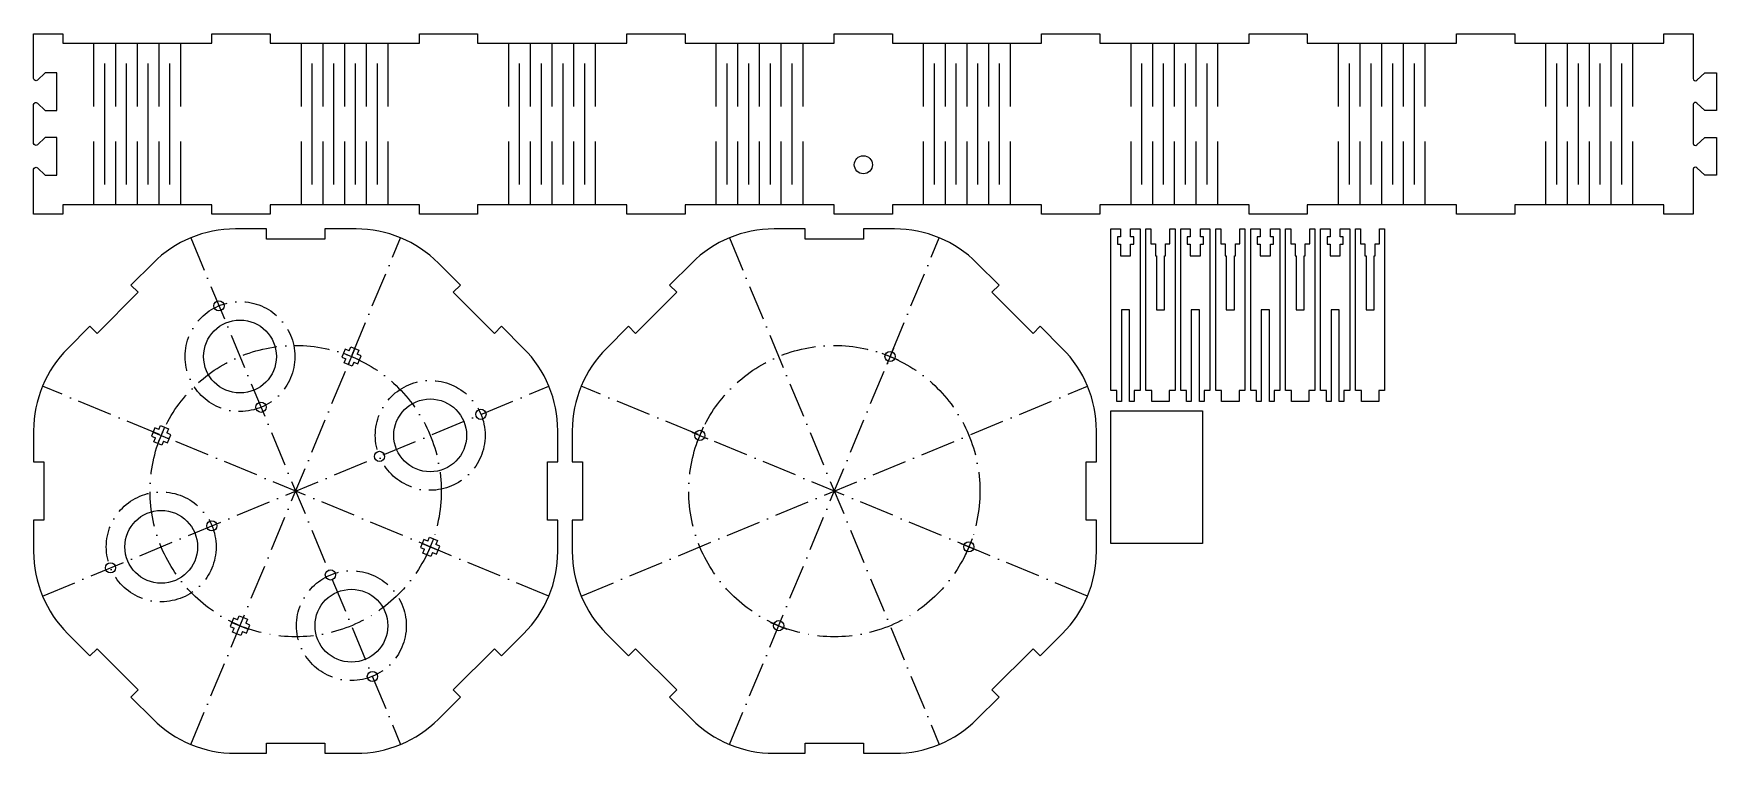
# Model space of a CAD drawing. Header units: millimetres. Extents: x 0 to 578, y 0 to 247.
import ezdxf

# ---------------------------------------------------------------- set-up
doc = ezdxf.new("R2010")
doc.units = ezdxf.units.MM
doc.linetypes.add('ACAD_ISO10W100', pattern=[18, 12, -3, 0, -3])
doc.layers.get('0').update_dxf_attribs({"color": 18, "lineweight": 25, "true_color": 0x000000})
doc.layers.add('Aussparung', color=5, linetype='Continuous', lineweight=13, true_color=0x0000ff)
doc.layers.add('Hilfslinien', color=1, linetype='ACAD_ISO10W100', lineweight=13, true_color=0xff0000)

msp = doc.modelspace()

# ---------------------------------------------------------------- linework, layer by layer
at = {"flags": 128}
for points in [[(81.24, 243.76), (132.48, 243.76), (132.48, 247), (152.48, 247), (152.48, 243.76), (203.72, 243.76), (203.72, 247), (223.72, 247), (223.72, 243.76), (274.96, 243.76), (274.96, 247), (294.96, 247), (294.96, 243.76), (346.2, 243.76), (346.2, 247), (366.2, 247), (366.2, 243.76), (417.44, 243.76), (417.44, 247), (437.44, 247), (437.44, 243.76), (488.68, 243.76), (488.68, 247), (508.68, 247), (508.68, 243.76), (559.92, 243.76), (559.92, 247), (569.92, 247), (569.92, 231.56, 0.668179), (571.2, 231.07), (573.92, 233.58), (577.92, 233.58), (577.92, 220.63), (573.92, 220.63), (571.2, 223.14, 0.668179), (569.92, 222.65), (569.92, 209.35, 0.668179), (571.2, 208.86), (573.92, 211.37), (577.92, 211.37), (577.92, 198.42), (573.92, 198.42), (571.2, 200.93, 0.668179), (569.92, 200.44), (569.92, 185), (559.92, 185), (559.92, 188.24), (508.68, 188.24), (508.68, 185), (488.68, 185), (488.68, 188.24), (437.44, 188.24), (437.44, 185), (417.44, 185), (417.44, 188.24), (366.2, 188.24), (366.2, 185), (346.2, 185), (346.2, 188.24), (294.96, 188.24), (294.96, 185), (274.96, 185), (274.96, 188.24), (223.72, 188.24), (223.72, 185), (203.72, 185), (203.72, 188.24), (152.48, 188.24), (152.48, 185), (132.48, 185), (132.48, 188.24), (81.24, 188.24), (81.24, 185), (61.24, 185), (61.24, 188.24), (10, 188.24), (10, 185), (0, 185), (0, 200.44, -0.668179), (1.28, 200.93), (4, 198.42), (8, 198.42), (8, 211.37), (4, 211.37), (1.28, 208.86, -0.668179), (0, 209.35), (0, 222.65, -0.668179), (1.28, 223.14), (4, 220.63), (8, 220.63), (8, 233.58), (4, 233.58), (1.28, 231.07, -0.668179), (0, 231.56), (0, 247), (10, 247), (10, 243.76), (61.24, 243.76), (61.24, 247), (81.24, 247)], [(100, 180), (100, 176.5), (80, 176.5), (80, 180), (69.29, 180, 0.198912), (41.01, 168.28), (33.43, 160.71), (35.91, 158.24), (21.76, 144.09), (19.29, 146.57), (11.72, 138.99, 0.198912), (0, 110.71), (0, 100), (3.5, 100), (3.5, 80), (0, 80), (0, 69.29, 0.198912), (11.72, 41.01), (19.29, 33.43), (21.76, 35.91), (35.91, 21.76), (33.43, 19.29), (41.01, 11.72, 0.198912), (69.29, 0), (80, 0), (80, 3.5), (100, 3.5), (100, 0), (110.71, 0, 0.198912), (138.99, 11.72), (146.57, 19.29), (144.09, 21.76), (158.24, 35.91), (160.71, 33.43), (168.28, 41.01, 0.198912), (180, 69.29), (180, 80), (176.5, 80), (176.5, 100), (180, 100), (180, 110.71, 0.198912), (168.28, 138.99), (160.71, 146.57), (158.24, 144.09), (144.09, 158.24), (146.57, 160.71), (138.99, 168.28, 0.198912), (110.71, 180)], [(285, 180), (285, 176.5), (265, 176.5), (265, 180), (254.29, 180, 0.198912), (226.01, 168.28), (218.43, 160.71), (220.91, 158.24), (206.76, 144.09), (204.29, 146.57), (196.72, 138.99, 0.198912), (185, 110.71), (185, 100), (188.5, 100), (188.5, 80), (185, 80), (185, 69.29, 0.198912), (196.72, 41.01), (204.29, 33.43), (206.76, 35.91), (220.91, 21.76), (218.43, 19.29), (226.01, 11.72, 0.198912), (254.29, 0), (265, 0), (265, 3.5), (285, 3.5), (285, 0), (295.71, 0, 0.198912), (323.99, 11.72), (331.57, 19.29), (329.09, 21.76), (343.24, 35.91), (345.71, 33.43), (353.28, 41.01, 0.198912), (365, 69.29), (365, 80), (361.5, 80), (361.5, 100), (365, 100), (365, 110.71, 0.198912), (353.28, 138.99), (345.71, 146.57), (343.24, 144.09), (329.09, 158.24), (331.57, 160.71), (323.99, 168.28, 0.198912), (295.71, 180)]]:
    msp.add_lwpolyline(points, format="xyb", close=True, dxfattribs=at)
for points in [[(20.71, 222.01), (20.71, 243.76)], [(28.17, 222.01), (28.17, 243.76)], [(35.62, 222.01), (35.62, 243.76)], [(43.07, 222.01), (43.07, 243.76)], [(50.53, 222.01), (50.53, 243.76)], [(91.95, 222.01), (91.95, 243.76)], [(99.41, 222.01), (99.41, 243.76)], [(106.86, 222.01), (106.86, 243.76)], [(114.31, 222.01), (114.31, 243.76)], [(121.77, 222.01), (121.77, 243.76)], [(163.19, 222.01), (163.19, 243.76)], [(170.65, 222.01), (170.65, 243.76)], [(178.1, 222.01), (178.1, 243.76)], [(185.55, 222.01), (185.55, 243.76)], [(193.01, 222.01), (193.01, 243.76)], [(234.43, 222.01), (234.43, 243.76)], [(241.89, 222.01), (241.89, 243.76)], [(249.34, 222.01), (249.34, 243.76)], [(256.79, 222.01), (256.79, 243.76)], [(264.25, 222.01), (264.25, 243.76)], [(305.67, 222.01), (305.67, 243.76)], [(313.13, 222.01), (313.13, 243.76)], [(320.58, 222.01), (320.58, 243.76)], [(328.03, 222.01), (328.03, 243.76)], [(335.49, 222.01), (335.49, 243.76)], [(376.91, 222.01), (376.91, 243.76)], [(384.37, 222.01), (384.37, 243.76)], [(391.82, 222.01), (391.82, 243.76)], [(399.27, 222.01), (399.27, 243.76)], [(406.73, 222.01), (406.73, 243.76)], [(448.15, 222.01), (448.15, 243.76)], [(455.61, 222.01), (455.61, 243.76)], [(463.06, 222.01), (463.06, 243.76)], [(470.51, 222.01), (470.51, 243.76)], [(477.97, 222.01), (477.97, 243.76)], [(519.39, 222.01), (519.39, 243.76)], [(526.85, 222.01), (526.85, 243.76)], [(534.3, 222.01), (534.3, 243.76)], [(541.75, 222.01), (541.75, 243.76)], [(549.21, 222.01), (549.21, 243.76)], [(24.44, 195.18), (24.44, 236.82)], [(31.89, 195.18), (31.89, 236.82)], [(39.35, 195.18), (39.35, 236.82)], [(46.8, 195.18), (46.8, 236.82)], [(95.68, 195.18), (95.68, 236.82)], [(103.13, 195.18), (103.13, 236.82)], [(110.59, 195.18), (110.59, 236.82)], [(118.04, 195.18), (118.04, 236.82)], [(166.92, 195.18), (166.92, 236.82)], [(174.37, 195.18), (174.37, 236.82)], [(181.83, 195.18), (181.83, 236.82)], [(189.28, 195.18), (189.28, 236.82)], [(238.16, 195.18), (238.16, 236.82)], [(245.61, 195.18), (245.61, 236.82)], [(253.07, 195.18), (253.07, 236.82)], [(260.52, 195.18), (260.52, 236.82)], [(309.4, 195.18), (309.4, 236.82)], [(316.85, 195.18), (316.85, 236.82)], [(324.31, 195.18), (324.31, 236.82)], [(331.76, 195.18), (331.76, 236.82)], [(380.64, 195.18), (380.64, 236.82)], [(388.09, 195.18), (388.09, 236.82)], [(395.55, 195.18), (395.55, 236.82)], [(403, 195.18), (403, 236.82)], [(451.88, 195.18), (451.88, 236.82)], [(459.33, 195.18), (459.33, 236.82)], [(466.79, 195.18), (466.79, 236.82)], [(474.24, 195.18), (474.24, 236.82)], [(523.12, 195.18), (523.12, 236.82)], [(530.57, 195.18), (530.57, 236.82)], [(538.03, 195.18), (538.03, 236.82)], [(545.48, 195.18), (545.48, 236.82)], [(20.71, 188.24), (20.71, 209.99)], [(28.17, 188.24), (28.17, 209.99)], [(35.62, 188.24), (35.62, 209.99)], [(43.07, 188.24), (43.07, 209.99)], [(50.53, 188.24), (50.53, 209.99)], [(91.95, 188.24), (91.95, 209.99)], [(99.41, 188.24), (99.41, 209.99)], [(106.86, 188.24), (106.86, 209.99)], [(114.31, 188.24), (114.31, 209.99)], [(121.77, 188.24), (121.77, 209.99)], [(163.19, 188.24), (163.19, 209.99)], [(170.65, 188.24), (170.65, 209.99)], [(178.1, 188.24), (178.1, 209.99)], [(185.55, 188.24), (185.55, 209.99)], [(193.01, 188.24), (193.01, 209.99)], [(234.43, 188.24), (234.43, 209.99)], [(241.89, 188.24), (241.89, 209.99)], [(249.34, 188.24), (249.34, 209.99)], [(256.79, 188.24), (256.79, 209.99)], [(264.25, 188.24), (264.25, 209.99)], [(305.67, 188.24), (305.67, 209.99)], [(313.13, 188.24), (313.13, 209.99)], [(320.58, 188.24), (320.58, 209.99)], [(328.03, 188.24), (328.03, 209.99)], [(335.49, 188.24), (335.49, 209.99)], [(376.91, 188.24), (376.91, 209.99)], [(384.37, 188.24), (384.37, 209.99)], [(391.82, 188.24), (391.82, 209.99)], [(399.27, 188.24), (399.27, 209.99)], [(406.73, 188.24), (406.73, 209.99)], [(448.15, 188.24), (448.15, 209.99)], [(455.61, 188.24), (455.61, 209.99)], [(463.06, 188.24), (463.06, 209.99)], [(470.51, 188.24), (470.51, 209.99)], [(477.97, 188.24), (477.97, 209.99)], [(519.39, 188.24), (519.39, 209.99)], [(526.85, 188.24), (526.85, 209.99)], [(534.3, 188.24), (534.3, 209.99)], [(541.75, 188.24), (541.75, 209.99)], [(549.21, 188.24), (549.21, 209.99)], [(385.5, 170.75), (385.6, 170.75), (385.6, 152.24), (388.4, 152.24), (388.4, 170.75), (388.75, 170.75), (388.75, 174.82), (390.25, 174.82), (390.25, 180), (392, 180), (392, 124.48), (390, 124.48), (390, 120.78), (384, 120.78), (384, 124.48), (382, 124.48), (382, 180), (383.75, 180), (383.75, 174.82), (385.25, 174.82), (385.25, 170.75), (385.6, 170.75)], [(409.5, 170.75), (409.6, 170.75), (409.6, 152.24), (412.4, 152.24), (412.4, 170.75), (412.75, 170.75), (412.75, 174.82), (414.25, 174.82), (414.25, 180), (416, 180), (416, 124.48), (414, 124.48), (414, 120.78), (408, 120.78), (408, 124.48), (406, 124.48), (406, 180), (407.75, 180), (407.75, 174.82), (409.25, 174.82), (409.25, 170.75), (409.6, 170.75)], [(433.5, 170.75), (433.6, 170.75), (433.6, 152.24), (436.4, 152.24), (436.4, 170.75), (436.75, 170.75), (436.75, 174.82), (438.25, 174.82), (438.25, 180), (440, 180), (440, 124.48), (438, 124.48), (438, 120.78), (432, 120.78), (432, 124.48), (430, 124.48), (430, 180), (431.75, 180), (431.75, 174.82), (433.25, 174.82), (433.25, 170.75), (433.6, 170.75)], [(457.5, 170.75), (457.6, 170.75), (457.6, 152.24), (460.4, 152.24), (460.4, 170.75), (460.75, 170.75), (460.75, 174.82), (462.25, 174.82), (462.25, 180), (464, 180), (464, 124.48), (462, 124.48), (462, 120.78), (456, 120.78), (456, 124.48), (454, 124.48), (454, 180), (455.75, 180), (455.75, 174.82), (457.25, 174.82), (457.25, 170.75), (457.6, 170.75)]]:
    msp.add_lwpolyline(points, dxfattribs=at)
for points in [[(373.6, 152.24), (373.6, 120.78), (372, 120.78), (372, 124.48), (370, 124.48), (370, 180), (373.25, 180), (373.25, 177.22), (372.2, 177.22), (372.2, 174.72), (373.25, 174.72), (373.25, 170.75), (376.75, 170.75), (376.75, 174.72), (377.8, 174.72), (377.8, 177.22), (376.75, 177.22), (376.75, 180), (380, 180), (380, 124.48), (378, 124.48), (378, 120.78), (376.4, 120.78), (376.4, 152.24)], [(397.6, 152.24), (397.6, 120.78), (396, 120.78), (396, 124.48), (394, 124.48), (394, 180), (397.25, 180), (397.25, 177.22), (396.2, 177.22), (396.2, 174.72), (397.25, 174.72), (397.25, 170.75), (400.75, 170.75), (400.75, 174.72), (401.8, 174.72), (401.8, 177.22), (400.75, 177.22), (400.75, 180), (404, 180), (404, 124.48), (402, 124.48), (402, 120.78), (400.4, 120.78), (400.4, 152.24)], [(421.6, 152.24), (421.6, 120.78), (420, 120.78), (420, 124.48), (418, 124.48), (418, 180), (421.25, 180), (421.25, 177.22), (420.2, 177.22), (420.2, 174.72), (421.25, 174.72), (421.25, 170.75), (424.75, 170.75), (424.75, 174.72), (425.8, 174.72), (425.8, 177.22), (424.75, 177.22), (424.75, 180), (428, 180), (428, 124.48), (426, 124.48), (426, 120.78), (424.4, 120.78), (424.4, 152.24)], [(445.6, 152.24), (445.6, 120.78), (444, 120.78), (444, 124.48), (442, 124.48), (442, 180), (445.25, 180), (445.25, 177.22), (444.2, 177.22), (444.2, 174.72), (445.25, 174.72), (445.25, 170.75), (448.75, 170.75), (448.75, 174.72), (449.8, 174.72), (449.8, 177.22), (448.75, 177.22), (448.75, 180), (452, 180), (452, 124.48), (450, 124.48), (450, 120.78), (448.4, 120.78), (448.4, 152.24)], [(370, 117.52), (401.43, 117.52), (401.43, 72), (370, 72)]]:
    msp.add_lwpolyline(points, close=True, dxfattribs=at)
at = {"layer": 'Aussparung'}
for p, q in [((106.94, 138.73), (105.79, 135.96)), ((108.32, 138.15), (106.94, 138.73)), ((108.32, 138.15), (108.9, 139.54)), ((108.9, 139.54), (111.67, 138.39)), ((105.79, 135.96), (107.17, 135.38)), ((106.6, 134), (107.17, 135.38)), ((109.37, 132.85), (106.6, 134)), ((109.95, 134.23), (109.37, 132.85)), ((109.95, 134.23), (111.33, 133.66)), ((111.67, 138.39), (111.09, 137.01)), ((112.48, 136.43), (111.09, 137.01)), ((111.33, 133.66), (112.48, 136.43)), ((41.61, 111.67), (40.46, 108.9)), ((42.99, 111.09), (41.61, 111.67)), ((42.99, 111.09), (43.57, 112.48)), ((43.57, 112.48), (46.34, 111.33)), ((46.34, 111.33), (45.77, 109.95)), ((47.15, 109.37), (45.77, 109.95)), ((40.46, 108.9), (41.85, 108.32)), ((41.27, 106.94), (41.85, 108.32)), ((44.04, 105.79), (41.27, 106.94)), ((44.62, 107.17), (44.04, 105.79)), ((44.62, 107.17), (46, 106.6)), ((46, 106.6), (47.15, 109.37)), ((134, 73.4), (132.85, 70.63)), ((132.85, 70.63), (134.23, 70.05)), ((133.66, 68.67), (134.23, 70.05)), ((135.38, 72.83), (134, 73.4)), ((135.38, 72.83), (135.96, 74.21)), ((135.96, 74.21), (138.73, 73.06)), ((138.73, 73.06), (138.15, 71.68)), ((139.54, 71.1), (138.15, 71.68)), ((138.39, 68.33), (139.54, 71.1)), ((136.43, 67.52), (133.66, 68.67)), ((137.01, 68.91), (136.43, 67.52)), ((137.01, 68.91), (138.39, 68.33)), ((68.67, 46.34), (67.52, 43.57)), ((70.05, 45.77), (68.67, 46.34)), ((70.05, 45.77), (70.63, 47.15)), ((70.63, 47.15), (73.4, 46)), ((67.52, 43.57), (68.91, 42.99)), ((68.33, 41.61), (68.91, 42.99)), ((71.1, 40.46), (68.33, 41.61)), ((71.68, 41.85), (71.1, 40.46)), ((71.68, 41.85), (73.06, 41.27)), ((73.4, 46), (72.83, 44.62)), ((74.21, 44.04), (72.83, 44.62)), ((73.06, 41.27), (74.21, 44.04))]:
    msp.add_line(p, q, dxfattribs=at)
for centre, radius in [((284.96, 202), 3.1), ((63.65, 153.61), 1.75), ((70.87, 136.19), 12.5), ((294.13, 136.19), 1.75), ((136.19, 109.13), 12.5), ((78.08, 118.78), 1.75), ((153.61, 116.35), 1.75), ((228.81, 109.13), 1.75), ((118.78, 101.92), 1.75), ((43.81, 70.87), 12.5), ((61.22, 78.08), 1.75), ((321.19, 70.87), 1.75), ((26.39, 63.65), 1.75), ((101.92, 61.22), 1.75), ((109.13, 43.81), 12.5), ((255.87, 43.81), 1.75), ((116.35, 26.39), 1.75)]:
    msp.add_circle(centre, radius, dxfattribs=at)
at = {"layer": 'Hilfslinien'}
for p, q in [((53.98, 176.96), (126.02, 3.04)), ((53.98, 3.04), (126.02, 176.96)), ((238.98, 176.96), (311.02, 3.04)), ((238.98, 3.04), (311.02, 176.96)), ((110.28, 138.97), (107.99, 133.42)), ((295.28, 138.97), (292.99, 133.42)), ((106.36, 137.34), (111.91, 135.05)), ((291.36, 137.34), (296.91, 135.05)), ((3.04, 53.98), (176.96, 126.02)), ((176.96, 53.98), (3.04, 126.02)), ((188.04, 53.98), (361.96, 126.02)), ((361.96, 53.98), (188.04, 126.02)), ((41.03, 110.28), (46.58, 107.99)), ((44.95, 111.91), (42.66, 106.36)), ((226.03, 110.28), (231.58, 107.99)), ((229.95, 111.91), (227.66, 106.36)), ((133.42, 72.01), (138.97, 69.72)), ((137.34, 73.64), (135.05, 68.09)), ((318.42, 72.01), (323.97, 69.72)), ((322.34, 73.64), (320.05, 68.09)), ((72.01, 46.58), (69.72, 41.03)), ((257.01, 46.58), (254.72, 41.03)), ((68.09, 44.95), (73.64, 42.66)), ((253.09, 44.95), (258.64, 42.66))]:
    msp.add_line(p, q, dxfattribs=at)
for centre, radius in [((70.87, 136.19), 18.85), ((90, 90), 50), ((275, 90), 50), ((136.19, 109.13), 18.85), ((43.81, 70.87), 18.85), ((109.13, 43.81), 18.85)]:
    msp.add_circle(centre, radius, dxfattribs=at)

doc.saveas('drawing.dxf')
